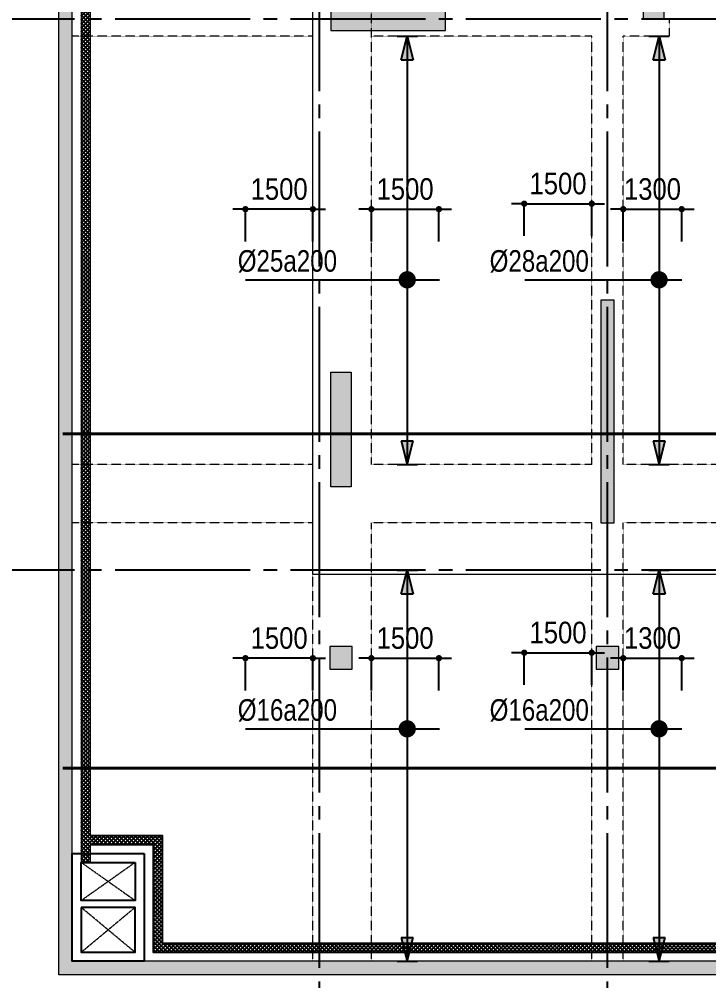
# Model space of a CAD drawing. Header units: millimetres. Extents: x -3819597 to -2591384, y 582389 to 820195.
# Drawn here: x -3717024 to -3701694, y 600848 to 622231 of the extents above; entities that cross this region are included whole.
import ezdxf
from ezdxf.enums import TextEntityAlignment as Align

# ---------------------------------------------------------------- set-up
doc = ezdxf.new("R2010")
doc.units = ezdxf.units.MM
doc.header["$MEASUREMENT"] = 0
for name, pattern in [('CENTER', [2, 1.25, -0.25, 0.25, -0.25]), ('CHG_XX_Cot_Ham 2$0$MB_Luoi truc$0$HTT Hidden 21', [3, 2, -1]), ('CHG_XX_Damsan_Ham 2$0$CHG_XX_Damsan_Ham 2$0$HIDDEN', [0.375, 0.25, -0.125]), ('CHG_XX_Luoi truc$0$MB_Luoi truc$0$Center101', [13, 10, -1, 1, -1]), ('HIDDEN', [0.375, 0.25, -0.125])]:
    doc.linetypes.add(name, pattern=pattern)
doc.layers.get('0').update_dxf_attribs({"lineweight": 9})
doc.layers.get('Defpoints').update_dxf_attribs({"color": 10, "lineweight": 0})
for name, color, linetype in [('02HN. TEXT B', 1, 'Continuous'), ('08HN. SSS X', 6, 'Continuous'), ('12HN. GRID', 1, 'CENTER'), ('CHG_XX_Damsan_Ham 2$0$CHG_XX_Damsan_Ham 2$0$MEP-00-GENERAL-35', 2, 'Continuous'), ('CHG_XX_Luoi truc$0$Grid', 34, 'Continuous'), ('CHG_XX_Luoi truc$0$Grid Line', 8, 'CHG_XX_Luoi truc$0$MB_Luoi truc$0$Center101'), ('dim', 51, 'Continuous')]:
    doc.layers.add(name, color=color, linetype=linetype)
for name, color, linetype, lineweight, plot in [('CHG_XX_Cot_Ham 2$0$NS-Column-H2', 90, 'Continuous', 13, False), ('CHG_XX_Cot_Ham 2$0$NS-Column-H2 @ 1', 90, 'Continuous', 13, False), ('CHG_XX_Cot_Ham 2$0$NS-Column-H2 @ 150', 90, 'Continuous', 13, False)]:
    doc.layers.add(name, color=color, linetype=linetype, lineweight=lineweight, plot=plot)
for name, color, linetype, lineweight in [('CHG_XX_Cot_Ham 2$0$NS-Pier-H2', 150, 'Continuous', 13), ('CHG_XX_Cot_Ham 2$0$NS-Pier-H2 @ 1', 150, 'Continuous', 13), ('CHG_XX_Cot_Ham 2$0$NS-Pier-H2 @ 150', 150, 'Continuous', 13), ("CHG_XX_Damsan_Ham 2$0$CHG_XX_Damsan_Ham 2$0$'S_General_Hidden_1 Thin", 1, 'CHG_XX_Damsan_Ham 2$0$CHG_XX_Damsan_Ham 2$0$HIDDEN', 18), ('CHG_XX_Damsan_Ham 2$0$CHG_XX_Damsan_Ham 2$0$CHG_XX_Damsan_Ham 2$0$Start net bao', 3, 'Continuous', 18), ('CHG_XX_Damsan_Ham 2$0$CHG_XX_Damsan_Ham 2$0$DBAO', 3, 'Continuous', 13), ('CHG_XX_Damsan_Ham 2$0$CHG_XX_Damsan_Ham 2$0$DMo', 9, 'CHG_XX_Damsan_Ham 2$0$CHG_XX_Damsan_Ham 2$0$HIDDEN', 9), ('CHG_XX_Damsan_Ham 2$0$CHG_XX_Damsan_Ham 2$0$DTE-MEP-H-SLAB TEXT', 3, 'Continuous', 0), ('CHG_XX_Damsan_Ham 2$0$CHG_XX_Damsan_Ham 2$0$mach ngung thi cong', 6, 'Continuous', 13), ('CHG_XX_Damsan_Ham 2$0$CHG_XX_Damsan_Ham 2$0$Start hatch', 8, 'Continuous', 25), ('CHG_XX_Damsan_Ham 2$0$CHG_XX_Damsan_Ham 2$0$Start hatch @ 1', 8, 'Continuous', 25), ('CHG_XX_Damsan_Ham 2$0$CHG_XX_Damsan_Ham 2$0$Start net bao', 3, 'Continuous', 18), ('CHG_XX_Damsan_Ham 2$0$HATCH', 57, 'Continuous', 9), ('CHG_XX_Damsan_Ham 2$0$mach ngung thi cong', 6, 'Continuous', 13), ('thep chay suot', 5, 'HIDDEN', 40)]:
    doc.layers.add(name, color=color, linetype=linetype, lineweight=lineweight)
doc.styles.add('[HN042014]STYLE', font='arial.ttf', dxfattribs={"width": 0.8})
doc.styles.add('CHG_XX_Luoi truc$0$MB_Luoi truc$0$Grid A-F$0$VNI-HelveCB', font='VHELVCB_0.TTF')
doc.styles.add('MB_Luoi truc$0$Arial_C', font='arial.ttf', dxfattribs={"width": 0.85})
doc.dimstyles.new('200', dxfattribs={"dimscale": 200, "dimtxt": 2.4, "dimasz": 0.7, "dimexe": 0.0003, "dimexo": 0, "dimgap": 1, "dimtad": 1, "dimdec": 0, "dimzin": 12, "dimdsep": 46, "dimtxsty": 'MB_Luoi truc$0$Arial_C', "dimblk": 'MB_Luoi truc$0$_Dot', "dimcen": 0.5, "dimclrd": 256, "dimclre": 8, "dimclrt": 1, "dimadec": 0, "dimazin": 0, "dimtfac": 1, "dimtdec": 0, "dimtix": 1, "dimtmove": 2, "dimatfit": 3, "dimldrblk": 'MB_Luoi truc$0$HTT Arrow 30', "dimfxl": 1, "dimtolj": 1, "dimtzin": 0, "dimlwe": -1, "dimarcsym": 0})

# ---------------------------------------------------------------- blocks, each defined once
blk = doc.blocks.new('*U710')
at = {"layer": 'thep chay suot', "linetype": 'HIDDEN', "ltscale": 10}
blk.add_line((-14696.6, 0), (9801.3, 0), dxfattribs=at)
at = {"layer": 'thep chay suot', "linetype": 'ByBlock', "ltscale": 0.001}
blk.add_line((-14696.6, 0), (-14696.6, 0), dxfattribs=at)
at = {"layer": '02HN. TEXT B', "linetype": 'ByBlock', "style": '[HN042014]STYLE', "width": 0.8, "flags": 8}
blk.add_attdef('0', text='', height=160, dxfattribs=at).set_placement((-351.3, 260), align=Align.MIDDLE_CENTER)
blk.add_attdef('1', text='', height=160, dxfattribs=at).set_placement((151.8, 180), align=Align.MIDDLE_LEFT)
at = {"layer": 'Defpoints', "color": 9, "linetype": 'ByBlock', "style": '[HN042014]STYLE', "width": 0.8, "flags": 9}
for tag, p in [('2', (-13745.6, -1000)), ('3', (-13745.6, -1404.8)), ('4', (-13745.6, -1809.5)), ('5', (-13745.6, -2200))]:
    blk.add_attdef(tag, text='', height=250, dxfattribs=at).set_placement(p, align=Align.MIDDLE_CENTER)
blk = doc.blocks.new('*U780')
at = {"layer": '12HN. GRID', "linetype": 'Continuous'}
h = blk.add_hatch(color=256, dxfattribs=at)
h.dxf.hatch_style = 1
h.paths.add_polyline_path([(-44, 1000.7), (44, 1000.7), (0, 1176.7)])
h = blk.add_hatch(color=256, dxfattribs=at)
h.dxf.hatch_style = 1
h.paths.add_polyline_path([(0, -1723.3), (44, -1547.3), (-44, -1547.3)])
at = {"layer": '08HN. SSS X', "linetype": 'ByBlock', "ltscale": 10}
for p, q in [((-1198.9, 0), (240, 0)), ((-1198.9, 0), (-1198.9, 0)), ((240, 0), (240, 0))]:
    blk.add_line(p, q, dxfattribs=at)
at = {"layer": '12HN. GRID', "linetype": 'Continuous'}
for p, q in [((-75, 1176.7), (75, 1176.7)), ((-44, 1000.7), (0, 1176.7)), ((0, 1176.7), (0, -1723.3)), ((0, 1176.7), (44, 1000.7)), ((-44, 1000.7), (44, 1000.7)), ((-44, -1547.3), (44, -1547.3)), ((-44, -1547.3), (0, -1723.3)), ((0, -1723.3), (44, -1547.3)), ((-75, -1723.3), (75, -1723.3))]:
    blk.add_line(p, q, dxfattribs=at)
at = {"layer": '12HN. GRID', "linetype": 'Continuous', "const_width": 64, "flags": 128}
blk.add_lwpolyline([(-32, 0, 1), (32, 0, 1)], format="xyb", close=True, dxfattribs=at)
at = {"layer": '02HN. TEXT B', "linetype": 'ByBlock', "style": '[HN042014]STYLE', "width": 0.8, "flags": 8}
blk.add_attdef('1', text='', height=160, dxfattribs=at).set_placement((-1255.7, 140), align=Align.MIDDLE_LEFT)
blk.add_attdef('0', text='', height=160, dxfattribs=at).set_placement((1102.5, 160), align=Align.MIDDLE_CENTER)
at = {"layer": 'Defpoints', "color": 9, "linetype": 'ByBlock', "style": '[HN042014]STYLE', "width": 0.8, "flags": 9}
for tag, p in [('2', (3036.6, 12888.4)), ('3', (3036.6, 12483.6)), ('4', (3036.6, 12078.9)), ('5', (3036.6, 11688.4))]:
    blk.add_attdef(tag, text='', height=250, dxfattribs=at).set_placement(p, align=Align.MIDDLE_CENTER)
blk = doc.blocks.new('MB_Luoi truc$0$_Dot')
at = {"color": 0, "linetype": 'ByBlock', "lineweight": -2}
blk.add_line((-0.5, 0), (-1, 0), dxfattribs=at)
at = {"color": 0, "linetype": 'ByBlock', "const_width": 0.5}
blk.add_lwpolyline([(-0.25, 0, 1), (0.25, 0, 1)], format="xyb", close=True, dxfattribs=at)
blk = doc.blocks.new('*D590')
at = {"layer": 'Defpoints', "color": 0, "ltscale": 1500, "transparency": 16777216}
for p in [(-3711995, 608022), (-3711995, 607306), (-3710495, 607306)]:
    blk.add_point(p, dxfattribs=at)
at = {"layer": 'dim', "lineweight": -2, "ltscale": 1500, "transparency": 16777216}
for p, q in [((-3712135, 608022), (-3712275, 608022)), ((-3710495, 608022), (-3711995, 608022)), ((-3710355, 608022), (-3710215, 608022))]:
    blk.add_line(p, q, dxfattribs=at)
at = {"layer": 'dim', "color": 8, "ltscale": 1500, "transparency": 16777216}
for p, q in [((-3711995, 607306), (-3711995, 608022)), ((-3710495, 607306), (-3710495, 608022))]:
    blk.add_line(p, q, dxfattribs=at)
at = {"layer": 'dim', "lineweight": -2, "ltscale": 1500, "transparency": 16777216, "xscale": 140, "yscale": 140, "zscale": 140}
blk.add_blockref('MB_Luoi truc$0$_Dot', (-3711995, 608022), dxfattribs=at)
at = {"layer": 'dim', "lineweight": -2, "ltscale": 1500, "transparency": 16777216, "xscale": 140, "yscale": 140, "zscale": 140, "rotation": 180}
blk.add_blockref('MB_Luoi truc$0$_Dot', (-3710495, 608022), dxfattribs=at)
at = {"layer": 'dim', "color": 1, "ltscale": 1500, "transparency": 16777216, "insert": (-3711245, 608467), "char_height": 480, "attachment_point": 5, "style": 'MB_Luoi truc$0$Arial_C'}
blk.add_mtext('\\A1;1500', dxfattribs=at)
blk = doc.blocks.new('MB_Luoi truc$0$HTT Arrow 30')
blk.add_hatch(color=256).paths.add_polyline_path([(-2.5, 0.375), (-2.5, -0.375), (0, 0)])
at = {"color": 0, "linetype": 'ByBlock', "lineweight": -2}
for p, q in [((0, 0), (-2.5, 0.375)), ((-2.5, -0.375), (-2.5, 0.375)), ((0, 0), (-2.5, -0.375))]:
    blk.add_line(p, q, dxfattribs=at)
blk = doc.blocks.new('*D592')
at = {"layer": 'Defpoints', "color": 0, "ltscale": 1500, "transparency": 16777216}
for p in [(-3707694, 608022), (-3709195, 607306), (-3707694, 607306)]:
    blk.add_point(p, dxfattribs=at)
at = {"layer": 'dim', "lineweight": -2, "ltscale": 1500, "transparency": 16777216}
for p, q in [((-3709335, 608022), (-3709475, 608022)), ((-3709195, 608022), (-3707694, 608022)), ((-3707554, 608022), (-3707414, 608022))]:
    blk.add_line(p, q, dxfattribs=at)
at = {"layer": 'dim', "color": 8, "ltscale": 1500, "transparency": 16777216}
for p, q in [((-3709195, 607306), (-3709195, 608022)), ((-3707694, 607306), (-3707694, 608022))]:
    blk.add_line(p, q, dxfattribs=at)
at = {"layer": 'dim', "lineweight": -2, "ltscale": 1500, "transparency": 16777216, "xscale": 140, "yscale": 140, "zscale": 140}
blk.add_blockref('MB_Luoi truc$0$_Dot', (-3709195, 608022), dxfattribs=at)
at = {"layer": 'dim', "lineweight": -2, "ltscale": 1500, "transparency": 16777216, "xscale": 140, "yscale": 140, "zscale": 140, "rotation": 180}
blk.add_blockref('MB_Luoi truc$0$_Dot', (-3707694, 608022), dxfattribs=at)
at = {"layer": 'dim', "color": 1, "ltscale": 1500, "transparency": 16777216, "insert": (-3708445, 608467), "char_height": 480, "attachment_point": 5, "style": 'MB_Luoi truc$0$Arial_C'}
blk.add_mtext('\\A1;1500', dxfattribs=at)
blk = doc.blocks.new('*D593')
at = {"layer": 'Defpoints', "color": 0, "ltscale": 1500, "transparency": 16777216}
for p in [(-3702295, 608022), (-3703595, 607306), (-3702295, 607306)]:
    blk.add_point(p, dxfattribs=at)
at = {"layer": 'dim', "lineweight": -2, "ltscale": 1500, "transparency": 16777216}
for p, q in [((-3703735, 608022), (-3703875, 608022)), ((-3703595, 608022), (-3702295, 608022)), ((-3702155, 608022), (-3702015, 608022))]:
    blk.add_line(p, q, dxfattribs=at)
at = {"layer": 'dim', "color": 8, "ltscale": 1500, "transparency": 16777216}
for p, q in [((-3703595, 607306), (-3703595, 608022)), ((-3702295, 607306), (-3702295, 608022))]:
    blk.add_line(p, q, dxfattribs=at)
at = {"layer": 'dim', "lineweight": -2, "ltscale": 1500, "transparency": 16777216, "xscale": 140, "yscale": 140, "zscale": 140}
blk.add_blockref('MB_Luoi truc$0$_Dot', (-3703595, 608022), dxfattribs=at)
at = {"layer": 'dim', "lineweight": -2, "ltscale": 1500, "transparency": 16777216, "xscale": 140, "yscale": 140, "zscale": 140, "rotation": 180}
blk.add_blockref('MB_Luoi truc$0$_Dot', (-3702295, 608022), dxfattribs=at)
at = {"layer": 'dim', "color": 1, "ltscale": 1500, "transparency": 16777216, "insert": (-3702945, 608467), "char_height": 480, "attachment_point": 5, "style": 'MB_Luoi truc$0$Arial_C'}
blk.add_mtext('\\A1;1300', dxfattribs=at)
blk = doc.blocks.new('*U591')
at = {"layer": '12HN. GRID', "linetype": 'Continuous'}
h = blk.add_hatch(color=256, dxfattribs=at)
h.dxf.hatch_style = 1
h.paths.add_polyline_path([(-44, 1000.7), (44, 1000.7), (0, 1176.7)])
h = blk.add_hatch(color=256, dxfattribs=at)
h.dxf.hatch_style = 1
h.paths.add_polyline_path([(0, -1723.3), (44, -1547.3), (-44, -1547.3)])
at = {"layer": '08HN. SSS X', "linetype": 'ByBlock', "ltscale": 10}
for p, q in [((-994.2, 0), (167.9, 0)), ((-994.2, 0), (-994.2, 0)), ((167.9, 0), (167.9, 0))]:
    blk.add_line(p, q, dxfattribs=at)
at = {"layer": '12HN. GRID', "linetype": 'Continuous'}
for p, q in [((-75, 1176.7), (75, 1176.7)), ((-44, 1000.7), (0, 1176.7)), ((0, 1176.7), (0, -1723.3)), ((0, 1176.7), (44, 1000.7)), ((-44, 1000.7), (44, 1000.7)), ((-44, -1547.3), (44, -1547.3)), ((-44, -1547.3), (0, -1723.3)), ((0, -1723.3), (44, -1547.3)), ((-75, -1723.3), (75, -1723.3))]:
    blk.add_line(p, q, dxfattribs=at)
at = {"layer": '12HN. GRID', "linetype": 'Continuous', "const_width": 64, "flags": 128}
blk.add_lwpolyline([(-32, 0, 1), (32, 0, 1)], format="xyb", close=True, dxfattribs=at)
at = {"layer": '02HN. TEXT B', "linetype": 'ByBlock', "style": '[HN042014]STYLE', "width": 0.8, "flags": 8}
blk.add_attdef('1', text='', height=160, dxfattribs=at).set_placement((-1255.7, 140), align=Align.MIDDLE_LEFT)
blk.add_attdef('0', text='', height=160, dxfattribs=at).set_placement((1102.5, 160), align=Align.MIDDLE_CENTER)
at = {"layer": 'Defpoints', "color": 9, "linetype": 'ByBlock', "style": '[HN042014]STYLE', "width": 0.8, "flags": 9}
for tag, p in [('2', (3036.6, 12888.4)), ('3', (3036.6, 12483.6)), ('4', (3036.6, 12078.9)), ('5', (3036.6, 11688.4))]:
    blk.add_attdef(tag, text='', height=250, dxfattribs=at).set_placement(p, align=Align.MIDDLE_CENTER)
blk = doc.blocks.new('*U713')
at = {"layer": 'thep chay suot', "linetype": 'HIDDEN', "ltscale": 10}
blk.add_line((-15032.7, 0), (9465.2, 0), dxfattribs=at)
at = {"layer": 'thep chay suot', "linetype": 'ByBlock', "ltscale": 0.001}
blk.add_line((-15032.7, 0), (-15032.7, 0), dxfattribs=at)
at = {"layer": '02HN. TEXT B', "linetype": 'ByBlock', "style": '[HN042014]STYLE', "width": 0.8, "flags": 8}
blk.add_attdef('0', text='', height=160, dxfattribs=at).set_placement((-351.3, 260), align=Align.MIDDLE_CENTER)
blk.add_attdef('1', text='', height=160, dxfattribs=at).set_placement((151.8, -170.6), align=Align.MIDDLE_LEFT)
at = {"layer": 'Defpoints', "color": 9, "linetype": 'ByBlock', "style": '[HN042014]STYLE', "width": 0.8, "flags": 9}
for tag, p in [('2', (-14081.8, -1178)), ('3', (-14081.8, -1582.8)), ('4', (-14081.8, -1987.5)), ('5', (-14081.8, -2378))]:
    blk.add_attdef(tag, text='', height=250, dxfattribs=at).set_placement(p, align=Align.MIDDLE_CENTER)
blk = doc.blocks.new('*U1035')
at = {"layer": 'CHG_XX_Cot_Ham 2$0$NS-Pier-H2 @ 1'}
h = blk.add_hatch(color=256, dxfattribs=at)
h.dxf.hatch_style = 1
h.paths.add_polyline_path([(450, 0), (0, 0), (0, -2550), (450, -2550)])
at = {"layer": 'CHG_XX_Cot_Ham 2$0$NS-Pier-H2 @ 150'}
h = blk.add_hatch(color=256, dxfattribs=at)
h.dxf.hatch_style = 1
h.paths.add_polyline_path([(450, 0), (0, 0), (0, -2550), (450, -2550)])
blk = doc.blocks.new('CHG_XX_Cot_Ham 2$0$Block A_C450x2250')
at = {"layer": 'CHG_XX_Cot_Ham 2$0$NS-Pier-H2'}
blk.add_lwpolyline([(450, -2550), (0, -2550), (0, 0), (450, 0)], close=True, dxfattribs=at)
blk.add_blockref('*U1035', (0, 0), dxfattribs=at)
blk = doc.blocks.new('CHG_XX_Cot_Ham 2$0$Block A_C4950x300')
at = {"layer": 'CHG_XX_Cot_Ham 2$0$NS-Pier-H2'}
h = blk.add_hatch(color=256, dxfattribs=at)
h.dxf.hatch_style = 1
h.paths.add_polyline_path([(4950, -300), (4950, 0), (0, 0), (0, -300)])
blk.add_lwpolyline([(4950, -300), (4950, 0), (0, 0), (0, -300)], close=True, dxfattribs=at)
blk = doc.blocks.new('*U1037')
at = {"layer": 'CHG_XX_Cot_Ham 2$0$NS-Column-H2 @ 1'}
h = blk.add_hatch(color=256, dxfattribs=at)
h.dxf.hatch_style = 1
h.paths.add_polyline_path([(-250, -250), (-250, 250), (250, 250), (250, -250)])
at = {"layer": 'CHG_XX_Cot_Ham 2$0$NS-Column-H2 @ 150'}
h = blk.add_hatch(color=256, dxfattribs=at)
h.dxf.hatch_style = 1
h.paths.add_polyline_path([(-250, -250), (-250, 250), (250, 250), (250, -250)])
blk = doc.blocks.new('CHG_XX_Cot_Ham 2$0$500x500')
at = {"layer": 'CHG_XX_Cot_Ham 2$0$NS-Column-H2'}
blk.add_lwpolyline([(250, -250), (250, 250), (-250, 250), (-250, -250)], close=True, dxfattribs=at)
blk.add_blockref('*U1037', (0, 0), dxfattribs=at)
blk = doc.blocks.new('*U1029')
at = {"layer": 'CHG_XX_Luoi truc$0$Grid Line'}
blk.add_line((0, 0), (0, 608), dxfattribs=at)
at = {"layer": 'CHG_XX_Luoi truc$0$Grid', "lineweight": -2, "style": 'CHG_XX_Luoi truc$0$MB_Luoi truc$0$Grid A-F$0$VNI-HelveCB'}
for tag, p in [('GRIDSUB', (0, 617)), ('GRID', (0, -9))]:
    blk.add_attdef(tag, text='', height=5, dxfattribs=at).set_placement(p, align=Align.MIDDLE)
blk = doc.blocks.new('*U1031')
at = {"layer": 'CHG_XX_Luoi truc$0$Grid Line'}
blk.add_line((0, 0), (0, 438), dxfattribs=at)
at = {"layer": 'CHG_XX_Luoi truc$0$Grid', "lineweight": -2, "style": 'CHG_XX_Luoi truc$0$MB_Luoi truc$0$Grid A-F$0$VNI-HelveCB'}
for tag, p in [('GRIDSUB', (0, 447)), ('GRID', (0, -9))]:
    blk.add_attdef(tag, text='', height=5, dxfattribs=at).set_placement(p, align=Align.MIDDLE)
blk = doc.blocks.new('CHG_XX_Luoi truc')
at = {"layer": 'CHG_XX_Luoi truc$0$Grid', "xscale": 300, "yscale": 300, "zscale": 300}
for p in [(38150, -12747), (44550, -12747)]:
    blk.add_blockref('*U1029', p, dxfattribs=at)
at = {"layer": 'CHG_XX_Luoi truc$0$Grid', "xscale": 300.0000000000013, "yscale": 300.0000000000013, "zscale": 300.0000000000013, "rotation": 90}
for p in [(110703, 12250), (110703, 0)]:
    blk.add_blockref('*U1031', p, dxfattribs=at)
blk = doc.blocks.new('CHG_XX_Cot_Ham 2')
at = {"layer": 'CHG_XX_Cot_Ham 2$0$NS-Pier-H2'}
h = blk.add_hatch(color=256, dxfattribs=at)
h.dxf.hatch_style = 1
h.paths.add_polyline_path([(99639.2, 163400), (-10900, 163400), (-10900, 85450), (-300, 85450), (-300, 84050), (32350, 84050), (32350, -9000), (103575.5, -9000), (106050, -6022), (106050, 158254.3)])
h.paths.add_polyline_path([(99533.7, 163100), (105750, 158110.4), (105750, 90450), (105650, 90450), (105750, 90450), (105750, 13850), (105750, 13722.3), (105750, -5913.6), (103434.7, -8700), (93599.8, -8700), (93299.8, -8700), (32650, -8700), (32650, 84350), (0, 84350), (0, 85750), (-10600, 85750), (-10600, 163100), (93600, 163100)], flags=16)
for p, q in [((32650, -8700), (32650, 84350)), ((32350, -9000), (32350, 84050)), ((93599.8, -8700), (32650, -8700)), ((103575.5, -9000), (32350, -9000))]:
    blk.add_line(p, q, dxfattribs=at)
at = {"layer": 'CHG_XX_Cot_Ham 2$0$NS-Pier-H2', "linetype": 'CHG_XX_Cot_Ham 2$0$MB_Luoi truc$0$HTT Hidden 21'}
blk.add_lwpolyline([(99639.2, 163400), (106050, 158254.3), (106050, -6022), (103575.5, -9000), (32350, -9000), (32350, 84050), (-300, 84050), (-300, 85450), (-10900, 85450), (-10900, 163400)], close=True, dxfattribs=at)
at = {"layer": 'CHG_XX_Cot_Ham 2$0$NS-Column-H2'}
for p in [(38625, -1950), (44550, -1950)]:
    blk.add_blockref('CHG_XX_Cot_Ham 2$0$500x500', p, dxfattribs=at)
at = {"layer": 'CHG_XX_Cot_Ham 2$0$NS-Pier-H2'}
for name, p in [('CHG_XX_Luoi truc', (0, 0)), ('CHG_XX_Cot_Ham 2$0$Block A_C450x2250', (45352.5, 14800)), ('CHG_XX_Cot_Ham 2$0$Block A_C450x2250', (38400, 4400))]:
    blk.add_blockref(name, p, dxfattribs=at)
at = {"layer": 'CHG_XX_Cot_Ham 2$0$NS-Pier-H2', "xscale": -1, "rotation": 90}
blk.add_blockref('CHG_XX_Cot_Ham 2$0$Block A_C450x2250', (38400, 12450), dxfattribs=at)
at = {"layer": 'CHG_XX_Cot_Ham 2$0$NS-Pier-H2', "rotation": 90}
blk.add_blockref('CHG_XX_Cot_Ham 2$0$Block A_C4950x300', (44400, 1050), dxfattribs=at)
blk = doc.blocks.new('CHG_XX_Damsan_Ham 2$0$CHG_XX_Damsan_Ham 2$0$sdfsgdh')
at = {"layer": 'CHG_XX_Damsan_Ham 2$0$CHG_XX_Damsan_Ham 2$0$Start hatch', "ltscale": 0.5}
h = blk.add_hatch(dxfattribs=at)
h.set_pattern_fill('ANSI37', color=256, scale=500)
h.set_pattern_definition([(45, (273994.73, -7150), (-44.194174, 44.194174), []), (135, (273994.73, -7150), (-44.194174, -44.194174), [])])
h.paths.add_polyline_path([(99888, -169200), (99488, -169200), (99488, -167800), (102288, -167800), (102288, -169400), (103600, -169400), (103600, -146850), (103600, -146650), (103400, -146650), (103400, -169200), (102488, -169200), (102488, -167600), (99288, -167600), (99288, -169200), (45350, -169200), (45350, -169400), (99888, -169400)])
at = {"layer": 'CHG_XX_Damsan_Ham 2$0$CHG_XX_Damsan_Ham 2$0$Start hatch @ 1', "ltscale": 0.5}
h = blk.add_hatch(dxfattribs=at)
h.set_pattern_fill('ANSI37', color=256, scale=500)
h.set_pattern_definition([(45, (273994.73, -8650), (-44.194174, 44.194174), []), (135, (273994.73, -8650), (-44.194174, -44.194174), [])])
h.paths.add_polyline_path([(43750, -126131), (43550, -126131), (43550, -167400), (43750, -167400), (43750, -167000), (45150, -167000), (45150, -169400), (45350, -169400), (45350, -170700), (45350, -166800), (43750, -166800)])
at = {"layer": 'CHG_XX_Damsan_Ham 2$0$CHG_XX_Damsan_Ham 2$0$DTE-MEP-H-SLAB TEXT', "color": 2, "ltscale": 0.5}
for p, q in [((43550, -125531), (43550, -167400)), ((43750, -126131), (43750, -166800)), ((43750, -167000), (43750, -167400)), ((43750, -167400), (43550, -167400))]:
    blk.add_line(p, q, dxfattribs=at)
at = {"layer": 'CHG_XX_Damsan_Ham 2$0$CHG_XX_Damsan_Ham 2$0$MEP-00-GENERAL-35'}
for points in [[(43750, -166800), (45350, -166800), (45350, -169200), (99288, -169200)], [(43750, -167000), (45150, -167000), (45150, -169400), (99888, -169400)]]:
    blk.add_lwpolyline(points, dxfattribs=at)
for points in [[(44950, -167200), (44950, -169600), (43350, -169600), (43350, -167200)], [(44750, -167400), (44750, -168250), (43550, -168250), (43550, -167400)], [(43550, -168400), (43550, -169400), (44750, -169400), (44750, -168400)]]:
    blk.add_lwpolyline(points, close=True, dxfattribs=at)
blk = doc.blocks.new('CHG_XX_Damsan_Ham 2', base_point=(3089256, -609981))
at = {"layer": "CHG_XX_Damsan_Ham 2$0$CHG_XX_Damsan_Ham 2$0$'S_General_Hidden_1 Thin", "ltscale": 10}
for p, q in [((39300, 2350), (39300, 22000)), ((49375, 12250), (45928, 12250)), ((45928, 11875), (45928, 12250)), ((38000, 11875), (32650, 11875)), ((38000, 2350), (38000, 11875)), ((44200, 11875), (39300, 11875)), ((44200, 2350), (44200, 11875)), ((45928, 11875), (44900, 11875)), ((44900, 2350), (44900, 11875)), ((38000, 2350), (32650, 2350)), ((44200, 2350), (39300, 2350)), ((49375, 2350), (44900, 2350)), ((38000, 1050), (32650, 1050)), ((38000, -8700), (38000, 1050)), ((44200, 1050), (39300, 1050)), ((39300, -8700), (39300, 1050)), ((44200, -8700), (44200, 1050)), ((49375, 1050), (44900, 1050)), ((44900, -8700), (44900, 1050))]:
    blk.add_line(p, q, dxfattribs=at)
at = {"layer": 'CHG_XX_Damsan_Ham 2$0$CHG_XX_Damsan_Ham 2$0$CHG_XX_Damsan_Ham 2$0$Start net bao'}
for points in [[(-10900, 163400), (99639, 163400), (106050, 158250), (106050, -6022), (103576, -9000), (32350, -9000), (32350, 84050), (-300, 84050)], [(93300, -8700), (32650, -8700), (32650, 84350), (0, 84350)]]:
    blk.add_lwpolyline(points, dxfattribs=at)
at = {"layer": 'CHG_XX_Damsan_Ham 2$0$CHG_XX_Damsan_Ham 2$0$DMo'}
for p, q in [((32850, -6500), (34050, -7350)), ((34050, -6500), (32850, -7350)), ((32850, -7500), (34050, -8500)), ((34050, -7500), (32850, -8500))]:
    blk.add_line(p, q, dxfattribs=at)
at = {"layer": 'CHG_XX_Damsan_Ham 2$0$CHG_XX_Damsan_Ham 2$0$mach ngung thi cong'}
blk.add_lwpolyline([(38000, 23700), (75851, 23700), (75851, 50950), (99650, 50950), (99650, -100), (38000, -100)], close=True, dxfattribs=at)
at = {"layer": 'CHG_XX_Damsan_Ham 2$0$CHG_XX_Damsan_Ham 2$0$Start net bao'}
for points in [[(-10900, 163400), (99639, 163400), (106050, 158250), (106050, -6022), (103576, -9000), (32350, -9000), (32350, 84050), (-300, 84050)], [(93300, -8700), (32650, -8700), (32650, 84350), (0, 84350)]]:
    blk.add_lwpolyline(points, dxfattribs=at)
at = {"layer": 'CHG_XX_Damsan_Ham 2$0$mach ngung thi cong'}
blk.add_lwpolyline([(38000, 23900), (75549, 23900), (75549, 50950), (99650, 50950), (99650, -100), (38000, -100)], close=True, dxfattribs=at)
at = {"layer": 'CHG_XX_Damsan_Ham 2$0$CHG_XX_Damsan_Ham 2$0$DBAO'}
blk.add_blockref('CHG_XX_Cot_Ham 2', (0, 0), dxfattribs=at)
at = {"layer": 'CHG_XX_Damsan_Ham 2$0$CHG_XX_Damsan_Ham 2$0$DTE-MEP-H-SLAB TEXT'}
blk.add_blockref('CHG_XX_Damsan_Ham 2$0$CHG_XX_Damsan_Ham 2$0$sdfsgdh', (-10700, 160900), dxfattribs=at)
at = {"layer": 'CHG_XX_Damsan_Ham 2$0$HATCH'}
blk.add_blockref('CHG_XX_Cot_Ham 2', (0, 0), dxfattribs=at)
blk = doc.blocks.new('*D781')
at = {"layer": 'Defpoints', "color": 0, "ltscale": 1500, "transparency": 16777216}
for p in [(-3704295, 608144), (-3705796, 607428), (-3704295, 607428)]:
    blk.add_point(p, dxfattribs=at)
at = {"layer": 'dim', "lineweight": -2, "ltscale": 1500, "transparency": 16777216}
for p, q in [((-3705936, 608144), (-3706076, 608144)), ((-3705796, 608144), (-3704295, 608144)), ((-3704155, 608144), (-3704015, 608144))]:
    blk.add_line(p, q, dxfattribs=at)
at = {"layer": 'dim', "color": 8, "ltscale": 1500, "transparency": 16777216}
for p, q in [((-3705796, 607428), (-3705796, 608144)), ((-3704295, 607428), (-3704295, 608144))]:
    blk.add_line(p, q, dxfattribs=at)
at = {"layer": 'dim', "lineweight": -2, "ltscale": 1500, "transparency": 16777216, "xscale": 140, "yscale": 140, "zscale": 140}
blk.add_blockref('MB_Luoi truc$0$_Dot', (-3705796, 608144), dxfattribs=at)
at = {"layer": 'dim', "lineweight": -2, "ltscale": 1500, "transparency": 16777216, "xscale": 140, "yscale": 140, "zscale": 140, "rotation": 180}
blk.add_blockref('MB_Luoi truc$0$_Dot', (-3704295, 608144), dxfattribs=at)
at = {"layer": 'dim', "color": 1, "ltscale": 1500, "transparency": 16777216, "insert": (-3705045, 608589), "char_height": 480, "attachment_point": 5, "style": 'MB_Luoi truc$0$Arial_C'}
blk.add_mtext('\\A1;1500', dxfattribs=at)
blk = doc.blocks.new('*U794')
at = {"layer": '12HN. GRID', "linetype": 'Continuous'}
h = blk.add_hatch(color=256, dxfattribs=at)
h.dxf.hatch_style = 1
h.paths.add_polyline_path([(-44, 1630.6), (44, 1630.6), (0, 1806.6)])
h = blk.add_hatch(color=256, dxfattribs=at)
h.dxf.hatch_style = 1
h.paths.add_polyline_path([(0, -1368.4), (44, -1192.4), (-44, -1192.4)])
at = {"layer": '08HN. SSS X', "linetype": 'ByBlock', "ltscale": 10}
for p, q in [((-1198.9, 0), (240, 0)), ((-1198.9, 0), (-1198.9, 0)), ((240, 0), (240, 0))]:
    blk.add_line(p, q, dxfattribs=at)
at = {"layer": '12HN. GRID', "linetype": 'Continuous'}
for p, q in [((-75, 1806.6), (75, 1806.6)), ((-44, 1630.6), (0, 1806.6)), ((0, 1806.6), (0, -1368.4)), ((0, 1806.6), (44, 1630.6)), ((-44, 1630.6), (44, 1630.6)), ((-44, -1192.4), (44, -1192.4)), ((-44, -1192.4), (0, -1368.4)), ((0, -1368.4), (44, -1192.4)), ((-75, -1368.4), (75, -1368.4))]:
    blk.add_line(p, q, dxfattribs=at)
at = {"layer": '12HN. GRID', "linetype": 'Continuous', "const_width": 64, "flags": 128}
blk.add_lwpolyline([(-32, 0, 1), (32, 0, 1)], format="xyb", close=True, dxfattribs=at)
at = {"layer": '02HN. TEXT B', "linetype": 'ByBlock', "style": '[HN042014]STYLE', "width": 0.8, "flags": 8}
blk.add_attdef('1', text='', height=160, dxfattribs=at).set_placement((-1255.7, 140), align=Align.MIDDLE_LEFT)
blk.add_attdef('0', text='', height=160, dxfattribs=at).set_placement((1102.5, 160), align=Align.MIDDLE_CENTER)
at = {"layer": 'Defpoints', "color": 9, "linetype": 'ByBlock', "style": '[HN042014]STYLE', "width": 0.8, "flags": 9}
for tag, p in [('2', (3036.6, 12888.4)), ('3', (3036.6, 12483.6)), ('4', (3036.6, 12078.9)), ('5', (3036.6, 11688.4))]:
    blk.add_attdef(tag, text='', height=250, dxfattribs=at).set_placement(p, align=Align.MIDDLE_CENTER)
blk = doc.blocks.new('*D782')
at = {"layer": 'Defpoints', "color": 0, "ltscale": 1500, "transparency": 16777216}
for p in [(-3711995, 618007), (-3711995, 617291), (-3710495, 617291)]:
    blk.add_point(p, dxfattribs=at)
at = {"layer": 'dim', "lineweight": -2, "ltscale": 1500, "transparency": 16777216}
for p, q in [((-3712135, 618007), (-3712275, 618007)), ((-3710495, 618007), (-3711995, 618007)), ((-3710355, 618007), (-3710215, 618007))]:
    blk.add_line(p, q, dxfattribs=at)
at = {"layer": 'dim', "color": 8, "ltscale": 1500, "transparency": 16777216}
for p, q in [((-3711995, 617291), (-3711995, 618007)), ((-3710495, 617291), (-3710495, 618007))]:
    blk.add_line(p, q, dxfattribs=at)
at = {"layer": 'dim', "lineweight": -2, "ltscale": 1500, "transparency": 16777216, "xscale": 140, "yscale": 140, "zscale": 140}
blk.add_blockref('MB_Luoi truc$0$_Dot', (-3711995, 618007), dxfattribs=at)
at = {"layer": 'dim', "lineweight": -2, "ltscale": 1500, "transparency": 16777216, "xscale": 140, "yscale": 140, "zscale": 140, "rotation": 180}
blk.add_blockref('MB_Luoi truc$0$_Dot', (-3710495, 618007), dxfattribs=at)
at = {"layer": 'dim', "color": 1, "ltscale": 1500, "transparency": 16777216, "insert": (-3711245, 618452), "char_height": 480, "attachment_point": 5, "style": 'MB_Luoi truc$0$Arial_C'}
blk.add_mtext('\\A1;1500', dxfattribs=at)
blk = doc.blocks.new('*D783')
at = {"layer": 'Defpoints', "color": 0, "ltscale": 1500, "transparency": 16777216}
for p in [(-3707694, 618007), (-3709195, 617291), (-3707694, 617291)]:
    blk.add_point(p, dxfattribs=at)
at = {"layer": 'dim', "lineweight": -2, "ltscale": 1500, "transparency": 16777216}
for p, q in [((-3709335, 618007), (-3709475, 618007)), ((-3709195, 618007), (-3707694, 618007)), ((-3707554, 618007), (-3707414, 618007))]:
    blk.add_line(p, q, dxfattribs=at)
at = {"layer": 'dim', "color": 8, "ltscale": 1500, "transparency": 16777216}
for p, q in [((-3709195, 617291), (-3709195, 618007)), ((-3707694, 617291), (-3707694, 618007))]:
    blk.add_line(p, q, dxfattribs=at)
at = {"layer": 'dim', "lineweight": -2, "ltscale": 1500, "transparency": 16777216, "xscale": 140, "yscale": 140, "zscale": 140}
blk.add_blockref('MB_Luoi truc$0$_Dot', (-3709195, 618007), dxfattribs=at)
at = {"layer": 'dim', "lineweight": -2, "ltscale": 1500, "transparency": 16777216, "xscale": 140, "yscale": 140, "zscale": 140, "rotation": 180}
blk.add_blockref('MB_Luoi truc$0$_Dot', (-3707694, 618007), dxfattribs=at)
at = {"layer": 'dim', "color": 1, "ltscale": 1500, "transparency": 16777216, "insert": (-3708445, 618452), "char_height": 480, "attachment_point": 5, "style": 'MB_Luoi truc$0$Arial_C'}
blk.add_mtext('\\A1;1500', dxfattribs=at)
blk = doc.blocks.new('*D784')
at = {"layer": 'Defpoints', "color": 0, "ltscale": 1500, "transparency": 16777216}
for p in [(-3702295, 618007), (-3703595, 617291), (-3702295, 617291)]:
    blk.add_point(p, dxfattribs=at)
at = {"layer": 'dim', "lineweight": -2, "ltscale": 1500, "transparency": 16777216}
for p, q in [((-3703735, 618007), (-3703875, 618007)), ((-3703595, 618007), (-3702295, 618007)), ((-3702155, 618007), (-3702015, 618007))]:
    blk.add_line(p, q, dxfattribs=at)
at = {"layer": 'dim', "color": 8, "ltscale": 1500, "transparency": 16777216}
for p, q in [((-3703595, 617291), (-3703595, 618007)), ((-3702295, 617291), (-3702295, 618007))]:
    blk.add_line(p, q, dxfattribs=at)
at = {"layer": 'dim', "lineweight": -2, "ltscale": 1500, "transparency": 16777216, "xscale": 140, "yscale": 140, "zscale": 140}
blk.add_blockref('MB_Luoi truc$0$_Dot', (-3703595, 618007), dxfattribs=at)
at = {"layer": 'dim', "lineweight": -2, "ltscale": 1500, "transparency": 16777216, "xscale": 140, "yscale": 140, "zscale": 140, "rotation": 180}
blk.add_blockref('MB_Luoi truc$0$_Dot', (-3702295, 618007), dxfattribs=at)
at = {"layer": 'dim', "color": 1, "ltscale": 1500, "transparency": 16777216, "insert": (-3702945, 618452), "char_height": 480, "attachment_point": 5, "style": 'MB_Luoi truc$0$Arial_C'}
blk.add_mtext('\\A1;1300', dxfattribs=at)
blk = doc.blocks.new('*U795')
at = {"layer": '12HN. GRID', "linetype": 'Continuous'}
h = blk.add_hatch(color=256, dxfattribs=at)
h.dxf.hatch_style = 1
h.paths.add_polyline_path([(-44, 1630.6), (44, 1630.6), (0, 1806.6)])
h = blk.add_hatch(color=256, dxfattribs=at)
h.dxf.hatch_style = 1
h.paths.add_polyline_path([(0, -1368.4), (44, -1192.4), (-44, -1192.4)])
at = {"layer": '08HN. SSS X', "linetype": 'ByBlock', "ltscale": 10}
for p, q in [((-994.2, 0), (167.9, 0)), ((-994.2, 0), (-994.2, 0)), ((167.9, 0), (167.9, 0))]:
    blk.add_line(p, q, dxfattribs=at)
at = {"layer": '12HN. GRID', "linetype": 'Continuous'}
for p, q in [((-75, 1806.6), (75, 1806.6)), ((-44, 1630.6), (0, 1806.6)), ((0, 1806.6), (0, -1368.4)), ((0, 1806.6), (44, 1630.6)), ((-44, 1630.6), (44, 1630.6)), ((-44, -1192.4), (44, -1192.4)), ((-44, -1192.4), (0, -1368.4)), ((0, -1368.4), (44, -1192.4)), ((-75, -1368.4), (75, -1368.4))]:
    blk.add_line(p, q, dxfattribs=at)
at = {"layer": '12HN. GRID', "linetype": 'Continuous', "const_width": 64, "flags": 128}
blk.add_lwpolyline([(-32, 0, 1), (32, 0, 1)], format="xyb", close=True, dxfattribs=at)
at = {"layer": '02HN. TEXT B', "linetype": 'ByBlock', "style": '[HN042014]STYLE', "width": 0.8, "flags": 8}
blk.add_attdef('1', text='', height=160, dxfattribs=at).set_placement((-1255.7, 140), align=Align.MIDDLE_LEFT)
blk.add_attdef('0', text='', height=160, dxfattribs=at).set_placement((1102.5, 160), align=Align.MIDDLE_CENTER)
at = {"layer": 'Defpoints', "color": 9, "linetype": 'ByBlock', "style": '[HN042014]STYLE', "width": 0.8, "flags": 9}
for tag, p in [('2', (3036.6, 12888.4)), ('3', (3036.6, 12483.6)), ('4', (3036.6, 12078.9)), ('5', (3036.6, 11688.4))]:
    blk.add_attdef(tag, text='', height=250, dxfattribs=at).set_placement(p, align=Align.MIDDLE_CENTER)
blk = doc.blocks.new('*D793')
at = {"layer": 'Defpoints', "color": 0, "ltscale": 1500, "transparency": 16777216}
for p in [(-3704295, 618129), (-3705796, 617413), (-3704295, 617413)]:
    blk.add_point(p, dxfattribs=at)
at = {"layer": 'dim', "lineweight": -2, "ltscale": 1500, "transparency": 16777216}
for p, q in [((-3705936, 618129), (-3706076, 618129)), ((-3705796, 618129), (-3704295, 618129)), ((-3704155, 618129), (-3704015, 618129))]:
    blk.add_line(p, q, dxfattribs=at)
at = {"layer": 'dim', "color": 8, "ltscale": 1500, "transparency": 16777216}
for p, q in [((-3705796, 617413), (-3705796, 618129)), ((-3704295, 617413), (-3704295, 618129))]:
    blk.add_line(p, q, dxfattribs=at)
at = {"layer": 'dim', "lineweight": -2, "ltscale": 1500, "transparency": 16777216, "xscale": 140, "yscale": 140, "zscale": 140}
blk.add_blockref('MB_Luoi truc$0$_Dot', (-3705796, 618129), dxfattribs=at)
at = {"layer": 'dim', "lineweight": -2, "ltscale": 1500, "transparency": 16777216, "xscale": 140, "yscale": 140, "zscale": 140, "rotation": 180}
blk.add_blockref('MB_Luoi truc$0$_Dot', (-3704295, 618129), dxfattribs=at)
at = {"layer": 'dim', "color": 1, "ltscale": 1500, "transparency": 16777216, "insert": (-3705045, 618574), "char_height": 480, "attachment_point": 5, "style": 'MB_Luoi truc$0$Arial_C'}
blk.add_mtext('\\A1;1500', dxfattribs=at)

msp = doc.modelspace()

# ---------------------------------------------------------------- block references
at = {"layer": '08HN. SSS X', "linetype": 'Continuous'}
ref = msp.add_blockref('*U794', (-3708398.1, 616436.2), dxfattribs=dict(at, xscale=3, yscale=3, zscale=3))
ref.add_attrib('1', '%%c25a200', dxfattribs={"layer": '02HN. TEXT B', "linetype": 'ByBlock', "height": 480, "style": '[HN042014]STYLE', "width": 0.8}).set_placement((-3712165.3, 616856.2), align=Align.MIDDLE_LEFT)
ref = msp.add_blockref('*U795', (-3702798.5, 616436.2), dxfattribs=dict(at, xscale=3, yscale=3, zscale=3))
ref.add_attrib('1', '%%c28a200', dxfattribs={"layer": '02HN. TEXT B', "linetype": 'ByBlock', "height": 480, "style": '[HN042014]STYLE', "width": 0.8}).set_placement((-3706565.7, 616856.2), align=Align.MIDDLE_LEFT)
ref = msp.add_blockref('*U780', (-3708398.1, 606450.9), dxfattribs=dict(at, xscale=3, yscale=3, zscale=3))
ref.add_attrib('1', '%%c16a200', dxfattribs={"layer": '02HN. TEXT B', "linetype": 'ByBlock', "height": 480, "style": '[HN042014]STYLE', "width": 0.8}).set_placement((-3712165.3, 606870.9), align=Align.MIDDLE_LEFT)
ref = msp.add_blockref('*U591', (-3702798.5, 606450.9), dxfattribs=dict(at, xscale=3, yscale=3, zscale=3))
ref.add_attrib('1', '%%c16a200', dxfattribs={"layer": '02HN. TEXT B', "linetype": 'ByBlock', "height": 480, "style": '[HN042014]STYLE', "width": 0.8}).set_placement((-3706565.7, 606870.9), align=Align.MIDDLE_LEFT)
at = {"layer": 'dim', "ltscale": 1500}
msp.add_blockref('CHG_XX_Damsan_Ham 2', (-659239.3, 0), dxfattribs=at)
at = {"layer": 'thep chay suot', "xscale": 3, "yscale": 3, "zscale": 3}
for name, p in [('*U713', (-3670956, 613010.9)), ('*U710', (-3671964.6, 605577.2))]:
    msp.add_blockref(name, p, dxfattribs=at)

# ---------------------------------------------------------------- dimensions: what is measured, and where the dimension line sits
at = {"layer": 'dim', "ltscale": 1500}
for base, p1, p2, picture, middle in [((-3704295.2, 618128.8), (-3705795.5, 617413), (-3704295.2, 617413), '*D793', (-3705045.4, 618573.8)), ((-3711994.8, 618007.2), (-3710494.7, 617291.4), (-3711994.8, 617291.4), '*D782', (-3711244.8, 618452.2)), ((-3707694.4, 618007.2), (-3709194.7, 617291.4), (-3707694.4, 617291.4), '*D783', (-3708444.6, 618452.2)), ((-3702295.2, 618007.2), (-3703595.2, 617291.4), (-3702295.2, 617291.4), '*D784', (-3702945.2, 618452.4)), ((-3711994.8, 608021.9), (-3710494.7, 607306.2), (-3711994.8, 607306.2), '*D590', (-3711244.8, 608467)), ((-3707694.4, 608021.9), (-3709194.7, 607306.2), (-3707694.4, 607306.2), '*D592', (-3708444.6, 608467)), ((-3704295.2, 608143.5), (-3705795.5, 607427.8), (-3704295.2, 607427.8), '*D781', (-3705045.4, 608588.6)), ((-3702295.2, 608021.9), (-3703595.2, 607306.2), (-3702295.2, 607306.2), '*D593', (-3702945.2, 608467.2))]:
    dim = msp.add_linear_dim(base=base, p1=p1, p2=p2, dimstyle='200', override={"dimfxl": 8, "dimfxlon": 1, "dimarcsym": 1}, dxfattribs=at)
    dim.commit()
    dim.dimension.update_dxf_attribs({"geometry": picture, "text_midpoint": middle})

doc.saveas('drawing.dxf')
